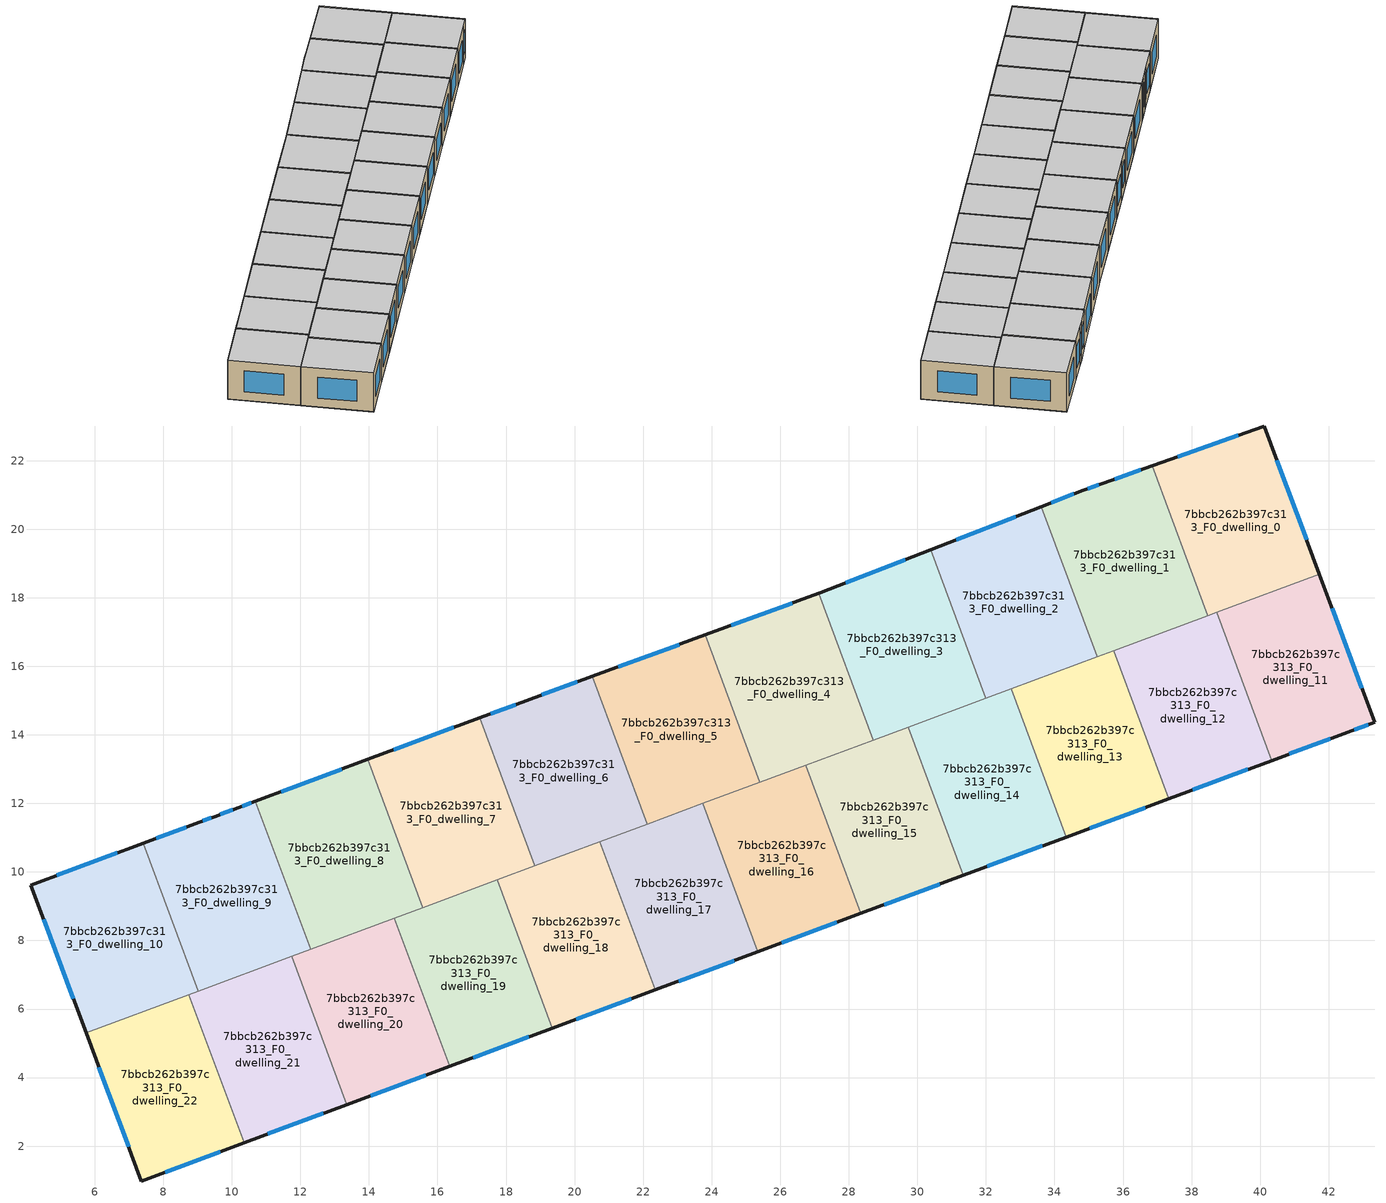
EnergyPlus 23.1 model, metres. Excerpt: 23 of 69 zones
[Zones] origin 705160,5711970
7bbcb262b397c313_F0_dwelling_0
 floor ground (EU_floor_Construction): 41.73,18.69 40.12,23.01 36.85,21.84 38.47,17.48 z0
 wall outside (EU_wall_Construction): 36.85,21.84 40.12,23.01 41.73,18.69 z0:3
 wall to 7bbcb262b397c313_F0_dwelling_1 (EU_wall_Construction): 38.47,17.48 36.85,21.84 z0:3
 wall to 7bbcb262b397c313_F0_dwelling_11 (EU_wall_Construction): 41.73,18.69 38.73,17.57 z0:3
 wall to 7bbcb262b397c313_F0_dwelling_12 (EU_wall_Construction): 38.73,17.57 38.47,17.48 z0:3
 window (EU_Window_Construction): 37.6,22.11 39.36,22.74 / 40.49,22.01 41.36,19.69 z0.69:2.31
 ceiling to 7bbcb262b397c313_F1_dwelling_0 (EU_floor_Construction): 40.12,23.01 41.73,18.69 38.47,17.48 36.85,21.84 z3
7bbcb262b397c313_F0_dwelling_1
 floor ground (EU_floor_Construction): 38.47,17.48 36.85,21.84 35.43,21.34 34.84,21.14 33.62,20.66 35.25,16.28 z0
 wall outside (EU_wall_Construction): 33.62,20.66 34.84,21.14 35.43,21.34 36.85,21.84 z0:3
 wall to 7bbcb262b397c313_F0_dwelling_2 (EU_wall_Construction): 35.25,16.28 33.62,20.66 z0:3
 wall to 7bbcb262b397c313_F0_dwelling_12 (EU_wall_Construction): 38.47,17.48 35.73,16.46 z0:3
 wall to 7bbcb262b397c313_F0_dwelling_13 (EU_wall_Construction): 35.73,16.46 35.25,16.28 z0:3
 window (EU_Window_Construction): 33.9,20.77 34.56,21.03 / 34.98,21.18 35.29,21.29 / 35.75,21.46 36.52,21.73 z0.69:2.31
 ceiling to 7bbcb262b397c313_F1_dwelling_1 (EU_floor_Construction): 36.85,21.84 38.47,17.48 35.25,16.28 33.62,20.66 34.84,21.14 35.43,21.34 z3
7bbcb262b397c313_F0_dwelling_10
 floor ground (EU_floor_Construction): 9.02,6.52 7.42,10.84 4.14,9.62 5.75,5.31 z0
 wall outside (EU_wall_Construction): 5.75,5.31 4.14,9.62 7.42,10.84 z0:3
 wall to 7bbcb262b397c313_F0_dwelling_9 (EU_wall_Construction): 7.42,10.84 9.02,6.52 z0:3
 wall to 7bbcb262b397c313_F0_dwelling_22 (EU_wall_Construction): 8.75,6.42 5.75,5.31 z0:3
 wall to 7bbcb262b397c313_F0_dwelling_21 (EU_wall_Construction): 9.02,6.52 8.75,6.42 z0:3
 window (EU_Window_Construction): 5.37,6.3 4.51,8.62 / 4.9,9.9 6.66,10.56 z0.69:2.31
 ceiling to 7bbcb262b397c313_F1_dwelling_10 (EU_floor_Construction): 7.42,10.84 9.02,6.52 5.75,5.31 4.14,9.62 z3
7bbcb262b397c313_F0_dwelling_11
 floor ground (EU_floor_Construction): 43.34,14.37 41.73,18.69 38.73,17.57 40.34,13.25 42.56,14.08 z0
 wall outside (EU_wall_Construction): 41.73,18.69 43.34,14.37 42.56,14.08 40.34,13.25 z0:3
 wall to 7bbcb262b397c313_F0_dwelling_12 (EU_wall_Construction): 40.34,13.25 38.73,17.57 z0:3
 window (EU_Window_Construction): 42.1,17.69 42.97,15.37 / 43.16,14.3 42.74,14.14 / 42.05,13.89 40.85,13.44 z0.69:2.31
 ceiling to 7bbcb262b397c313_F1_dwelling_11 (EU_floor_Construction): 41.73,18.69 43.34,14.37 42.56,14.08 40.34,13.25 38.73,17.57 z3
7bbcb262b397c313_F0_dwelling_12
 floor ground (EU_floor_Construction): 40.34,13.25 38.73,17.57 35.73,16.46 37.34,12.13 z0
 wall outside (EU_wall_Construction): 40.34,13.25 37.34,12.13 z0:3
 wall to 7bbcb262b397c313_F0_dwelling_13 (EU_wall_Construction): 37.34,12.13 35.73,16.46 z0:3
 window (EU_Window_Construction): 39.65,12.99 38.04,12.39 z0.69:2.31
 ceiling to 7bbcb262b397c313_F1_dwelling_12 (EU_floor_Construction): 38.73,17.57 40.34,13.25 37.34,12.13 35.73,16.46 z3
7bbcb262b397c313_F0_dwelling_13
 floor ground (EU_floor_Construction): 37.34,12.13 35.73,16.46 32.73,15.34 34.34,11.02 z0
 wall outside (EU_wall_Construction): 37.34,12.13 34.34,11.02 z0:3
 wall to 7bbcb262b397c313_F0_dwelling_14 (EU_wall_Construction): 34.34,11.02 32.73,15.34 z0:3
 wall to 7bbcb262b397c313_F0_dwelling_2 (EU_wall_Construction): 32.73,15.34 35.25,16.28 z0:3
 window (EU_Window_Construction): 36.65,11.88 35.04,11.28 z0.69:2.31
 ceiling to 7bbcb262b397c313_F1_dwelling_13 (EU_floor_Construction): 35.73,16.46 37.34,12.13 34.34,11.02 32.73,15.34 z3
7bbcb262b397c313_F0_dwelling_14
 floor ground (EU_floor_Construction): 34.34,11.02 32.73,15.34 29.73,14.23 31.34,9.9 z0
 wall outside (EU_wall_Construction): 34.34,11.02 31.34,9.9 z0:3
 wall to 7bbcb262b397c313_F0_dwelling_15 (EU_wall_Construction): 31.34,9.9 29.73,14.23 z0:3
 wall to 7bbcb262b397c313_F0_dwelling_3 (EU_wall_Construction): 29.73,14.23 32,15.07 z0:3
 wall to 7bbcb262b397c313_F0_dwelling_2 (EU_wall_Construction): 32,15.07 32.73,15.34 z0:3
 window (EU_Window_Construction): 33.65,10.76 32.04,10.16 z0.69:2.31
 ceiling to 7bbcb262b397c313_F1_dwelling_14 (EU_floor_Construction): 32.73,15.34 34.34,11.02 31.34,9.9 29.73,14.23 z3
7bbcb262b397c313_F0_dwelling_15
 floor ground (EU_floor_Construction): 31.34,9.9 29.73,14.23 26.74,13.11 28.34,8.79 z0
 wall outside (EU_wall_Construction): 31.34,9.9 28.34,8.79 z0:3
 wall to 7bbcb262b397c313_F0_dwelling_16 (EU_wall_Construction): 28.34,8.79 26.74,13.11 z0:3
 wall to 7bbcb262b397c313_F0_dwelling_4 (EU_wall_Construction): 26.74,13.11 28.71,13.85 z0:3
 wall to 7bbcb262b397c313_F0_dwelling_3 (EU_wall_Construction): 28.71,13.85 29.73,14.23 z0:3
 window (EU_Window_Construction): 30.65,9.65 29.04,9.05 z0.69:2.31
 ceiling to 7bbcb262b397c313_F1_dwelling_15 (EU_floor_Construction): 29.73,14.23 31.34,9.9 28.34,8.79 26.74,13.11 z3
7bbcb262b397c313_F0_dwelling_16
 floor ground (EU_floor_Construction): 28.34,8.79 26.74,13.11 23.74,12 25.35,7.67 z0
 wall outside (EU_wall_Construction): 28.34,8.79 25.35,7.67 z0:3
 wall to 7bbcb262b397c313_F0_dwelling_17 (EU_wall_Construction): 25.35,7.67 23.74,12 z0:3
 wall to 7bbcb262b397c313_F0_dwelling_5 (EU_wall_Construction): 23.74,12 25.41,12.62 z0:3
 wall to 7bbcb262b397c313_F0_dwelling_4 (EU_wall_Construction): 25.41,12.62 26.74,13.11 z0:3
 window (EU_Window_Construction): 27.65,8.53 26.04,7.93 z0.69:2.31
 ceiling to 7bbcb262b397c313_F1_dwelling_16 (EU_floor_Construction): 26.74,13.11 28.34,8.79 25.35,7.67 23.74,12 z3
7bbcb262b397c313_F0_dwelling_17
 floor ground (EU_floor_Construction): 25.35,7.67 23.74,12 20.74,10.88 22.35,6.56 z0
 wall outside (EU_wall_Construction): 25.35,7.67 22.35,6.56 z0:3
 wall to 7bbcb262b397c313_F0_dwelling_18 (EU_wall_Construction): 22.35,6.56 20.74,10.88 z0:3
 wall to 7bbcb262b397c313_F0_dwelling_6 (EU_wall_Construction): 20.74,10.88 22.12,11.4 z0:3
 wall to 7bbcb262b397c313_F0_dwelling_5 (EU_wall_Construction): 22.12,11.4 23.74,12 z0:3
 window (EU_Window_Construction): 24.65,7.41 23.04,6.82 z0.69:2.31
 ceiling to 7bbcb262b397c313_F1_dwelling_17 (EU_floor_Construction): 23.74,12 25.35,7.67 22.35,6.56 20.74,10.88 z3
7bbcb262b397c313_F0_dwelling_18
 floor ground (EU_floor_Construction): 22.35,6.56 20.74,10.88 17.74,9.77 19.35,5.44 z0
 wall outside (EU_wall_Construction): 22.35,6.56 19.35,5.44 z0:3
 wall to 7bbcb262b397c313_F0_dwelling_19 (EU_wall_Construction): 19.35,5.44 17.74,9.77 z0:3
 wall to 7bbcb262b397c313_F0_dwelling_7 (EU_wall_Construction): 17.74,9.77 18.84,10.18 z0:3
 wall to 7bbcb262b397c313_F0_dwelling_6 (EU_wall_Construction): 18.84,10.18 20.74,10.88 z0:3
 window (EU_Window_Construction): 21.65,6.3 20.04,5.7 z0.69:2.31
 ceiling to 7bbcb262b397c313_F1_dwelling_18 (EU_floor_Construction): 20.74,10.88 22.35,6.56 19.35,5.44 17.74,9.77 z3
7bbcb262b397c313_F0_dwelling_19
 floor ground (EU_floor_Construction): 19.35,5.44 17.74,9.77 14.74,8.65 16.35,4.33 z0
 wall outside (EU_wall_Construction): 19.35,5.44 16.35,4.33 z0:3
 wall to 7bbcb262b397c313_F0_dwelling_20 (EU_wall_Construction): 16.35,4.33 14.74,8.65 z0:3
 wall to 7bbcb262b397c313_F0_dwelling_8 (EU_wall_Construction): 14.74,8.65 15.57,8.96 z0:3
 wall to 7bbcb262b397c313_F0_dwelling_7 (EU_wall_Construction): 15.57,8.96 17.74,9.77 z0:3
 window (EU_Window_Construction): 18.66,5.18 17.05,4.59 z0.69:2.31
 ceiling to 7bbcb262b397c313_F1_dwelling_19 (EU_floor_Construction): 17.74,9.77 19.35,5.44 16.35,4.33 14.74,8.65 z3
7bbcb262b397c313_F0_dwelling_2
 floor ground (EU_floor_Construction): 35.25,16.28 33.62,20.66 30.39,19.4 32,15.07 z0
 wall outside (EU_wall_Construction): 30.39,19.4 33.62,20.66 z0:3
 wall to 7bbcb262b397c313_F0_dwelling_3 (EU_wall_Construction): 32,15.07 30.39,19.4 z0:3
 window (EU_Window_Construction): 31.13,19.69 32.87,20.37 z0.69:2.31
 ceiling to 7bbcb262b397c313_F1_dwelling_2 (EU_floor_Construction): 33.62,20.66 35.25,16.28 32,15.07 30.39,19.4 z3
7bbcb262b397c313_F0_dwelling_20
 floor ground (EU_floor_Construction): 16.35,4.33 14.74,8.65 11.74,7.54 13.35,3.21 z0
 wall outside (EU_wall_Construction): 16.35,4.33 13.35,3.21 z0:3
 wall to 7bbcb262b397c313_F0_dwelling_21 (EU_wall_Construction): 13.35,3.21 11.74,7.54 z0:3
 wall to 7bbcb262b397c313_F0_dwelling_9 (EU_wall_Construction): 11.74,7.54 12.3,7.74 z0:3
 wall to 7bbcb262b397c313_F0_dwelling_8 (EU_wall_Construction): 12.3,7.74 14.74,8.65 z0:3
 window (EU_Window_Construction): 15.66,4.07 14.05,3.47 z0.69:2.31
 ceiling to 7bbcb262b397c313_F1_dwelling_20 (EU_floor_Construction): 14.74,8.65 16.35,4.33 13.35,3.21 11.74,7.54 z3
7bbcb262b397c313_F0_dwelling_21
 floor ground (EU_floor_Construction): 13.35,3.21 11.74,7.54 8.75,6.42 10.36,2.1 z0
 wall outside (EU_wall_Construction): 13.35,3.21 10.36,2.1 z0:3
 wall to 7bbcb262b397c313_F0_dwelling_22 (EU_wall_Construction): 10.36,2.1 8.75,6.42 z0:3
 wall to 7bbcb262b397c313_F0_dwelling_9 (EU_wall_Construction): 9.02,6.52 11.74,7.54 z0:3
 window (EU_Window_Construction): 12.66,2.95 11.05,2.36 z0.69:2.31
 ceiling to 7bbcb262b397c313_F1_dwelling_21 (EU_floor_Construction): 11.74,7.54 13.35,3.21 10.36,2.1 8.75,6.42 z3
7bbcb262b397c313_F0_dwelling_22
 floor ground (EU_floor_Construction): 10.36,2.1 8.75,6.42 5.75,5.31 7.36,0.98 z0
 wall outside (EU_wall_Construction): 10.36,2.1 7.36,0.98 5.75,5.31 z0:3
 window (EU_Window_Construction): 9.66,1.84 8.05,1.24 / 6.99,1.98 6.12,4.31 z0.69:2.31
 ceiling to 7bbcb262b397c313_F1_dwelling_22 (EU_floor_Construction): 8.75,6.42 10.36,2.1 7.36,0.98 5.75,5.31 z3
7bbcb262b397c313_F0_dwelling_3
 floor ground (EU_floor_Construction): 32,15.07 30.39,19.4 27.17,18.14 27.12,18.12 28.71,13.85 z0
 wall outside (EU_wall_Construction): 27.12,18.12 27.17,18.14 30.39,19.4 z0:3
 wall to 7bbcb262b397c313_F0_dwelling_4 (EU_wall_Construction): 28.71,13.85 27.12,18.12 z0:3
 window (EU_Window_Construction): 27.91,18.43 29.64,19.11 z0.69:2.31
 ceiling to 7bbcb262b397c313_F1_dwelling_3 (EU_floor_Construction): 30.39,19.4 32,15.07 28.71,13.85 27.12,18.12 27.17,18.14 z3
7bbcb262b397c313_F0_dwelling_4
 floor ground (EU_floor_Construction): 28.71,13.85 27.12,18.12 23.81,16.91 25.41,12.62 z0
 wall outside (EU_wall_Construction): 23.81,16.91 27.12,18.12 z0:3
 wall to 7bbcb262b397c313_F0_dwelling_5 (EU_wall_Construction): 25.41,12.62 23.81,16.91 z0:3
 window (EU_Window_Construction): 24.58,17.19 26.35,17.84 z0.69:2.31
 ceiling to 7bbcb262b397c313_F1_dwelling_4 (EU_floor_Construction): 27.12,18.12 28.71,13.85 25.41,12.62 23.81,16.91 z3
7bbcb262b397c313_F0_dwelling_5
 floor ground (EU_floor_Construction): 25.41,12.62 23.81,16.91 20.52,15.71 22.12,11.4 z0
 wall outside (EU_wall_Construction): 20.52,15.71 23.81,16.91 z0:3
 wall to 7bbcb262b397c313_F0_dwelling_6 (EU_wall_Construction): 22.12,11.4 20.52,15.71 z0:3
 window (EU_Window_Construction): 21.28,15.99 23.05,16.63 z0.69:2.31
 ceiling to 7bbcb262b397c313_F1_dwelling_5 (EU_floor_Construction): 23.81,16.91 25.41,12.62 22.12,11.4 20.52,15.71 z3
7bbcb262b397c313_F0_dwelling_6
 floor ground (EU_floor_Construction): 22.12,11.4 20.52,15.71 18.59,15 17.24,14.5 18.84,10.18 z0
 wall outside (EU_wall_Construction): 17.24,14.5 18.59,15 20.52,15.71 z0:3
 wall to 7bbcb262b397c313_F0_dwelling_7 (EU_wall_Construction): 18.84,10.18 17.24,14.5 z0:3
 window (EU_Window_Construction): 17.55,14.61 18.28,14.88 / 19.04,15.16 20.07,15.54 z0.69:2.31
 ceiling to 7bbcb262b397c313_F1_dwelling_6 (EU_floor_Construction): 20.52,15.71 22.12,11.4 18.84,10.18 17.24,14.5 18.59,15 z3
7bbcb262b397c313_F0_dwelling_7
 floor ground (EU_floor_Construction): 18.84,10.18 17.24,14.5 13.96,13.28 15.57,8.96 z0
 wall outside (EU_wall_Construction): 13.96,13.28 17.24,14.5 z0:3
 wall to 7bbcb262b397c313_F0_dwelling_8 (EU_wall_Construction): 15.57,8.96 13.96,13.28 z0:3
 window (EU_Window_Construction): 14.72,13.56 16.48,14.22 z0.69:2.31
 ceiling to 7bbcb262b397c313_F1_dwelling_7 (EU_floor_Construction): 17.24,14.5 18.84,10.18 15.57,8.96 13.96,13.28 z3
7bbcb262b397c313_F0_dwelling_8
 floor ground (EU_floor_Construction): 15.57,8.96 13.96,13.28 10.69,12.06 12.3,7.74 z0
 wall outside (EU_wall_Construction): 10.69,12.06 13.96,13.28 z0:3
 wall to 7bbcb262b397c313_F0_dwelling_9 (EU_wall_Construction): 12.3,7.74 10.69,12.06 z0:3
 window (EU_Window_Construction): 11.45,12.35 13.21,13 z0.69:2.31
 ceiling to 7bbcb262b397c313_F1_dwelling_8 (EU_floor_Construction): 13.96,13.28 15.57,8.96 12.3,7.74 10.69,12.06 z3
7bbcb262b397c313_F0_dwelling_9
 floor ground (EU_floor_Construction): 12.3,7.74 10.69,12.06 10.19,11.88 9.5,11.62 9.05,11.45 7.42,10.84 9.02,6.52 z0
 wall outside (EU_wall_Construction): 7.42,10.84 9.05,11.45 9.5,11.62 10.19,11.88 10.69,12.06 z0:3
 window (EU_Window_Construction): 7.79,10.98 8.67,11.31 / 9.15,11.49 9.4,11.58 / 9.66,11.68 10.03,11.82 / 10.3,11.92 10.57,12.02 z0.69:2.31
 ceiling to 7bbcb262b397c313_F1_dwelling_9 (EU_floor_Construction): 10.69,12.06 12.3,7.74 9.02,6.52 7.42,10.84 9.05,11.45 9.5,11.62 10.19,11.88 z3
[Building]
EU S2 Campaign: North Axis=0; Terrain=City; Solar Distribution=FullExterior
[Site:Location]
London: Latitude=51.5; Longitude=-0.5; Time Zone=0; Elevation=25
[SizingPeriod:WeatherFileDays]
AnnualSizingPeriod: Begin Month=1; Begin Day of Month=1; End Month=12; End Day of Month=31; Day of Week for Start Day=Monday; Use Weather File Daylight Saving Period=No; Use Weather File Rain and Snow Indicators=No
[MATERIAL]
EU_InternalMass_Material: Roughness=MediumRough; Thickness=0.1; Conductivity=1; Density=1800; Specific Heat=900; Thermal Absorptance=0.9; Solar Absorptance=0.7; Visible Absorptance=0.7
[MATERIAL:NOMASS] Roughness=MediumRough; Thermal Absorptance=0.9; Solar Absorptance=0.7; Visible Absorptance=0.7
Name | Thermal Resistance
EU_wall_NoMass | 0.635353
EU_floor_NoMass | 1.96382
[WINDOWMATERIAL:SIMPLEGLAZINGSYSTEM]
EU_Window_SimpleGlazing: UFactor=2.96269; Solar Heat Gain Coefficient=0.76; Visible Transmittance=0.76
[CONSTRUCTION]
EU_wall_Construction: EU_wall_NoMass
EU_floor_Construction: EU_floor_NoMass
EU_InternalMass_Construction: EU_InternalMass_Material
EU_Window_Construction: EU_Window_SimpleGlazing
[ZONE] Type=1; Multiplier=1; Ceiling Height=autocalculate; Floor Area=autocalculate; Part of Total Floor Area=Yes
Name | Volume
7bbcb262b397c313_F0_dwelling_0 | 48.3142
7bbcb262b397c313_F0_dwelling_1 | 48.3018
7bbcb262b397c313_F0_dwelling_10; 7bbcb262b397c313_F0_dwelling_9 | 48.3127
7bbcb262b397c313_F0_dwelling_11; 7bbcb262b397c313_F0_dwelling_22 | 44.283
7bbcb262b397c313_F0_dwelling_12 | 44.28
7bbcb262b397c313_F0_dwelling_13 | 44.2881
7bbcb262b397c313_F0_dwelling_14; 7bbcb262b397c313_F0_dwelling_16; 7bbcb262b397c313_F0_dwelling_17 | 44.2844
7bbcb262b397c313_F0_dwelling_15 | 44.2764
7bbcb262b397c313_F0_dwelling_18 | 44.2866
7bbcb262b397c313_F0_dwelling_19 | 44.2859
7bbcb262b397c313_F0_dwelling_2 | 48.3157
7bbcb262b397c313_F0_dwelling_20 | 44.2808
7bbcb262b397c313_F0_dwelling_21 | 44.2815
7bbcb262b397c313_F0_dwelling_3 | 48.301
7bbcb262b397c313_F0_dwelling_4 | 48.3186
7bbcb262b397c313_F0_dwelling_5 | 48.3149
7bbcb262b397c313_F0_dwelling_6 | 48.3062
7bbcb262b397c313_F0_dwelling_7 | 48.3113
7bbcb262b397c313_F0_dwelling_8 | 48.2952
[INTERNALMASS] Construction=EU_InternalMass_Construction
Name | Zone or ZoneList | Surface Area
7bbcb262b397c313_F0_dwelling_0_EU_InternalMass | 7bbcb262b397c313_F0_dwelling_0 | 16.1046
7bbcb262b397c313_F0_dwelling_1_EU_InternalMass | 7bbcb262b397c313_F0_dwelling_1 | 16.1005
7bbcb262b397c313_F0_dwelling_2_EU_InternalMass | 7bbcb262b397c313_F0_dwelling_2 | 16.1049
7bbcb262b397c313_F0_dwelling_3_EU_InternalMass | 7bbcb262b397c313_F0_dwelling_3 | 16.1005
7bbcb262b397c313_F0_dwelling_4_EU_InternalMass | 7bbcb262b397c313_F0_dwelling_4 | 16.1065
7bbcb262b397c313_F0_dwelling_5_EU_InternalMass | 7bbcb262b397c313_F0_dwelling_5 | 16.1052
7bbcb262b397c313_F0_dwelling_6_EU_InternalMass | 7bbcb262b397c313_F0_dwelling_6 | 16.1025
7bbcb262b397c313_F0_dwelling_7_EU_InternalMass | 7bbcb262b397c313_F0_dwelling_7 | 16.1034
7bbcb262b397c313_F0_dwelling_8_EU_InternalMass | 7bbcb262b397c313_F0_dwelling_8 | 16.0984
7bbcb262b397c313_F0_dwelling_9_EU_InternalMass | 7bbcb262b397c313_F0_dwelling_9 | 16.1041
7bbcb262b397c313_F0_dwelling_10_EU_InternalMass | 7bbcb262b397c313_F0_dwelling_10 | 16.1043
7bbcb262b397c313_F0_dwelling_11_EU_InternalMass | 7bbcb262b397c313_F0_dwelling_11 | 14.7611
7bbcb262b397c313_F0_dwelling_12_EU_InternalMass | 7bbcb262b397c313_F0_dwelling_12 | 14.7599
7bbcb262b397c313_F0_dwelling_13_EU_InternalMass | 7bbcb262b397c313_F0_dwelling_13 | 14.7629
7bbcb262b397c313_F0_dwelling_14_EU_InternalMass | 7bbcb262b397c313_F0_dwelling_14 | 14.7613
7bbcb262b397c313_F0_dwelling_15_EU_InternalMass | 7bbcb262b397c313_F0_dwelling_15 | 14.759
7bbcb262b397c313_F0_dwelling_16_EU_InternalMass | 7bbcb262b397c313_F0_dwelling_16 | 14.7613
7bbcb262b397c313_F0_dwelling_17_EU_InternalMass | 7bbcb262b397c313_F0_dwelling_17 | 14.762
7bbcb262b397c313_F0_dwelling_18_EU_InternalMass | 7bbcb262b397c313_F0_dwelling_18 | 14.762
7bbcb262b397c313_F0_dwelling_19_EU_InternalMass | 7bbcb262b397c313_F0_dwelling_19 | 14.762
7bbcb262b397c313_F0_dwelling_20_EU_InternalMass | 7bbcb262b397c313_F0_dwelling_20 | 14.7614
7bbcb262b397c313_F0_dwelling_21_EU_InternalMass | 7bbcb262b397c313_F0_dwelling_21 | 14.7604
7bbcb262b397c313_F0_dwelling_22_EU_InternalMass | 7bbcb262b397c313_F0_dwelling_22 | 14.7607
[OTHEREQUIPMENT] Fuel Type=Electricity; Design Level Calculation Method=Watts/Area; Power per Zone Floor Area=1; Fraction Latent=0; Fraction Radiant=0; Fraction Lost=0; Carbon Dioxide Generation Rate=0; EndUse Subcategory=EU_Step8_InternalGains
Name | Zone or ZoneList or Space or SpaceList | Schedule
EU_Step8_InternalGain_7bbcb262b397c313_F0_dwelling_0_f000 | 7bbcb262b397c313_F0_dwelling_0 | EU_Step8_GainSchedule_7bbcb262b397c313_F0_dwelling_0_f000
EU_Step8_InternalGain_7bbcb262b397c313_F0_dwelling_1_f000 | 7bbcb262b397c313_F0_dwelling_1 | EU_Step8_GainSchedule_7bbcb262b397c313_F0_dwelling_1_f000
EU_Step8_InternalGain_7bbcb262b397c313_F0_dwelling_2_f000 | 7bbcb262b397c313_F0_dwelling_2 | EU_Step8_GainSchedule_7bbcb262b397c313_F0_dwelling_2_f000
EU_Step8_InternalGain_7bbcb262b397c313_F0_dwelling_3_f000 | 7bbcb262b397c313_F0_dwelling_3 | EU_Step8_GainSchedule_7bbcb262b397c313_F0_dwelling_3_f000
EU_Step8_InternalGain_7bbcb262b397c313_F0_dwelling_4_f000 | 7bbcb262b397c313_F0_dwelling_4 | EU_Step8_GainSchedule_7bbcb262b397c313_F0_dwelling_4_f000
EU_Step8_InternalGain_7bbcb262b397c313_F0_dwelling_5_f000 | 7bbcb262b397c313_F0_dwelling_5 | EU_Step8_GainSchedule_7bbcb262b397c313_F0_dwelling_5_f000
EU_Step8_InternalGain_7bbcb262b397c313_F0_dwelling_6_f000 | 7bbcb262b397c313_F0_dwelling_6 | EU_Step8_GainSchedule_7bbcb262b397c313_F0_dwelling_6_f000
EU_Step8_InternalGain_7bbcb262b397c313_F0_dwelling_7_f000 | 7bbcb262b397c313_F0_dwelling_7 | EU_Step8_GainSchedule_7bbcb262b397c313_F0_dwelling_7_f000
EU_Step8_InternalGain_7bbcb262b397c313_F0_dwelling_8_f000 | 7bbcb262b397c313_F0_dwelling_8 | EU_Step8_GainSchedule_7bbcb262b397c313_F0_dwelling_8_f000
EU_Step8_InternalGain_7bbcb262b397c313_F0_dwelling_9_f000 | 7bbcb262b397c313_F0_dwelling_9 | EU_Step8_GainSchedule_7bbcb262b397c313_F0_dwelling_9_f000
EU_Step8_InternalGain_7bbcb262b397c313_F0_dwelling_10_f000 | 7bbcb262b397c313_F0_dwelling_10 | EU_Step8_GainSchedule_7bbcb262b397c313_F0_dwelling_10_f000
EU_Step8_InternalGain_7bbcb262b397c313_F0_dwelling_11_f000 | 7bbcb262b397c313_F0_dwelling_11 | EU_Step8_GainSchedule_7bbcb262b397c313_F0_dwelling_11_f000
EU_Step8_InternalGain_7bbcb262b397c313_F0_dwelling_12_f000 | 7bbcb262b397c313_F0_dwelling_12 | EU_Step8_GainSchedule_7bbcb262b397c313_F0_dwelling_12_f000
EU_Step8_InternalGain_7bbcb262b397c313_F0_dwelling_13_f000 | 7bbcb262b397c313_F0_dwelling_13 | EU_Step8_GainSchedule_7bbcb262b397c313_F0_dwelling_13_f000
EU_Step8_InternalGain_7bbcb262b397c313_F0_dwelling_14_f000 | 7bbcb262b397c313_F0_dwelling_14 | EU_Step8_GainSchedule_7bbcb262b397c313_F0_dwelling_14_f000
EU_Step8_InternalGain_7bbcb262b397c313_F0_dwelling_15_f000 | 7bbcb262b397c313_F0_dwelling_15 | EU_Step8_GainSchedule_7bbcb262b397c313_F0_dwelling_15_f000
EU_Step8_InternalGain_7bbcb262b397c313_F0_dwelling_16_f000 | 7bbcb262b397c313_F0_dwelling_16 | EU_Step8_GainSchedule_7bbcb262b397c313_F0_dwelling_16_f000
EU_Step8_InternalGain_7bbcb262b397c313_F0_dwelling_17_f000 | 7bbcb262b397c313_F0_dwelling_17 | EU_Step8_GainSchedule_7bbcb262b397c313_F0_dwelling_17_f000
EU_Step8_InternalGain_7bbcb262b397c313_F0_dwelling_18_f000 | 7bbcb262b397c313_F0_dwelling_18 | EU_Step8_GainSchedule_7bbcb262b397c313_F0_dwelling_18_f000
EU_Step8_InternalGain_7bbcb262b397c313_F0_dwelling_19_f000 | 7bbcb262b397c313_F0_dwelling_19 | EU_Step8_GainSchedule_7bbcb262b397c313_F0_dwelling_19_f000
EU_Step8_InternalGain_7bbcb262b397c313_F0_dwelling_20_f000 | 7bbcb262b397c313_F0_dwelling_20 | EU_Step8_GainSchedule_7bbcb262b397c313_F0_dwelling_20_f000
EU_Step8_InternalGain_7bbcb262b397c313_F0_dwelling_21_f000 | 7bbcb262b397c313_F0_dwelling_21 | EU_Step8_GainSchedule_7bbcb262b397c313_F0_dwelling_21_f000
EU_Step8_InternalGain_7bbcb262b397c313_F0_dwelling_22_f000 | 7bbcb262b397c313_F0_dwelling_22 | EU_Step8_GainSchedule_7bbcb262b397c313_F0_dwelling_22_f000
[ZONEVENTILATION:DESIGNFLOWRATE] Schedule=EU_AlwaysOn; Design Flow Rate Calculation Method=AirChanges/Hour; Air Changes per Hour=0.555504; Ventilation Type=Natural; Fan Pressure Rise=0; Fan Total Efficiency=1; Constant Term Coefficient=1; Temperature Term Coefficient=0; Velocity Term Coefficient=0; Velocity Squared Term Coefficient=0; Minimum Indoor Temperature=-100; Maximum Indoor Temperature=100; Delta Temperature=-100; Minimum Outdoor Temperature=-100; Maximum Outdoor Temperature=100; Maximum Wind Speed=40
Name | Zone or ZoneList or Space or SpaceList
EU_ConstantAir_7bbcb262b397c313_F0_dwelling_0 | 7bbcb262b397c313_F0_dwelling_0
EU_ConstantAir_7bbcb262b397c313_F0_dwelling_1 | 7bbcb262b397c313_F0_dwelling_1
EU_ConstantAir_7bbcb262b397c313_F0_dwelling_2 | 7bbcb262b397c313_F0_dwelling_2
EU_ConstantAir_7bbcb262b397c313_F0_dwelling_3 | 7bbcb262b397c313_F0_dwelling_3
EU_ConstantAir_7bbcb262b397c313_F0_dwelling_4 | 7bbcb262b397c313_F0_dwelling_4
EU_ConstantAir_7bbcb262b397c313_F0_dwelling_5 | 7bbcb262b397c313_F0_dwelling_5
EU_ConstantAir_7bbcb262b397c313_F0_dwelling_6 | 7bbcb262b397c313_F0_dwelling_6
EU_ConstantAir_7bbcb262b397c313_F0_dwelling_7 | 7bbcb262b397c313_F0_dwelling_7
EU_ConstantAir_7bbcb262b397c313_F0_dwelling_8 | 7bbcb262b397c313_F0_dwelling_8
EU_ConstantAir_7bbcb262b397c313_F0_dwelling_9 | 7bbcb262b397c313_F0_dwelling_9
EU_ConstantAir_7bbcb262b397c313_F0_dwelling_10 | 7bbcb262b397c313_F0_dwelling_10
EU_ConstantAir_7bbcb262b397c313_F0_dwelling_11 | 7bbcb262b397c313_F0_dwelling_11
EU_ConstantAir_7bbcb262b397c313_F0_dwelling_12 | 7bbcb262b397c313_F0_dwelling_12
EU_ConstantAir_7bbcb262b397c313_F0_dwelling_13 | 7bbcb262b397c313_F0_dwelling_13
EU_ConstantAir_7bbcb262b397c313_F0_dwelling_14 | 7bbcb262b397c313_F0_dwelling_14
EU_ConstantAir_7bbcb262b397c313_F0_dwelling_15 | 7bbcb262b397c313_F0_dwelling_15
EU_ConstantAir_7bbcb262b397c313_F0_dwelling_16 | 7bbcb262b397c313_F0_dwelling_16
EU_ConstantAir_7bbcb262b397c313_F0_dwelling_17 | 7bbcb262b397c313_F0_dwelling_17
EU_ConstantAir_7bbcb262b397c313_F0_dwelling_18 | 7bbcb262b397c313_F0_dwelling_18
EU_ConstantAir_7bbcb262b397c313_F0_dwelling_19 | 7bbcb262b397c313_F0_dwelling_19
EU_ConstantAir_7bbcb262b397c313_F0_dwelling_20 | 7bbcb262b397c313_F0_dwelling_20
EU_ConstantAir_7bbcb262b397c313_F0_dwelling_21 | 7bbcb262b397c313_F0_dwelling_21
EU_ConstantAir_7bbcb262b397c313_F0_dwelling_22 | 7bbcb262b397c313_F0_dwelling_22
[HVACTEMPLATE:THERMOSTAT] Constant Heating Setpoint=20; Constant Cooling Setpoint=50
EU_HeatOnly_7bbcb262b397c313_F0_dwelling_0; EU_HeatOnly_7bbcb262b397c313_F0_dwelling_1; EU_HeatOnly_7bbcb262b397c313_F0_dwelling_2; EU_HeatOnly_7bbcb262b397c313_F0_dwelling_3; EU_HeatOnly_7bbcb262b397c313_F0_dwelling_4; EU_HeatOnly_7bbcb262b397c313_F0_dwelling_5; EU_HeatOnly_7bbcb262b397c313_F0_dwelling_6; EU_HeatOnly_7bbcb262b397c313_F0_dwelling_7; EU_HeatOnly_7bbcb262b397c313_F0_dwelling_8; EU_HeatOnly_7bbcb262b397c313_F0_dwelling_9; EU_HeatOnly_7bbcb262b397c313_F0_dwelling_10; EU_HeatOnly_7bbcb262b397c313_F0_dwelling_11; EU_HeatOnly_7bbcb262b397c313_F0_dwelling_12; EU_HeatOnly_7bbcb262b397c313_F0_dwelling_13; EU_HeatOnly_7bbcb262b397c313_F0_dwelling_14; EU_HeatOnly_7bbcb262b397c313_F0_dwelling_15; EU_HeatOnly_7bbcb262b397c313_F0_dwelling_16; EU_HeatOnly_7bbcb262b397c313_F0_dwelling_17; EU_HeatOnly_7bbcb262b397c313_F0_dwelling_18; EU_HeatOnly_7bbcb262b397c313_F0_dwelling_19; EU_HeatOnly_7bbcb262b397c313_F0_dwelling_20; EU_HeatOnly_7bbcb262b397c313_F0_dwelling_21; EU_HeatOnly_7bbcb262b397c313_F0_dwelling_22; EU_HeatOnly_7bbcb262b397c313_F1_dwelling_0; EU_HeatOnly_7bbcb262b397c313_F1_dwelling_1; EU_HeatOnly_7bbcb262b397c313_F1_dwelling_2; EU_HeatOnly_7bbcb262b397c313_F1_dwelling_3; EU_HeatOnly_7bbcb262b397c313_F1_dwelling_4; EU_HeatOnly_7bbcb262b397c313_F1_dwelling_5; EU_HeatOnly_7bbcb262b397c313_F1_dwelling_6; EU_HeatOnly_7bbcb262b397c313_F1_dwelling_7; EU_HeatOnly_7bbcb262b397c313_F1_dwelling_8; EU_HeatOnly_7bbcb262b397c313_F1_dwelling_9; EU_HeatOnly_7bbcb262b397c313_F1_dwelling_10; EU_HeatOnly_7bbcb262b397c313_F1_dwelling_11; EU_HeatOnly_7bbcb262b397c313_F1_dwelling_12; EU_HeatOnly_7bbcb262b397c313_F1_dwelling_13; EU_HeatOnly_7bbcb262b397c313_F1_dwelling_14; EU_HeatOnly_7bbcb262b397c313_F1_dwelling_15; EU_HeatOnly_7bbcb262b397c313_F1_dwelling_16; EU_HeatOnly_7bbcb262b397c313_F1_dwelling_17; EU_HeatOnly_7bbcb262b397c313_F1_dwelling_18; EU_HeatOnly_7bbcb262b397c313_F1_dwelling_19; EU_HeatOnly_7bbcb262b397c313_F1_dwelling_20; EU_HeatOnly_7bbcb262b397c313_F1_dwelling_21; EU_HeatOnly_7bbcb262b397c313_F1_dwelling_22; EU_HeatOnly_7bbcb262b397c313_F2_dwelling_0; EU_HeatOnly_7bbcb262b397c313_F2_dwelling_1; EU_HeatOnly_7bbcb262b397c313_F2_dwelling_2; EU_HeatOnly_7bbcb262b397c313_F2_dwelling_3; EU_HeatOnly_7bbcb262b397c313_F2_dwelling_4; EU_HeatOnly_7bbcb262b397c313_F2_dwelling_5; EU_HeatOnly_7bbcb262b397c313_F2_dwelling_6; EU_HeatOnly_7bbcb262b397c313_F2_dwelling_7; EU_HeatOnly_7bbcb262b397c313_F2_dwelling_8; EU_HeatOnly_7bbcb262b397c313_F2_dwelling_9; EU_HeatOnly_7bbcb262b397c313_F2_dwelling_10; EU_HeatOnly_7bbcb262b397c313_F2_dwelling_11; EU_HeatOnly_7bbcb262b397c313_F2_dwelling_12; EU_HeatOnly_7bbcb262b397c313_F2_dwelling_13; EU_HeatOnly_7bbcb262b397c313_F2_dwelling_14; EU_HeatOnly_7bbcb262b397c313_F2_dwelling_15; EU_HeatOnly_7bbcb262b397c313_F2_dwelling_16; EU_HeatOnly_7bbcb262b397c313_F2_dwelling_17; EU_HeatOnly_7bbcb262b397c313_F2_dwelling_18; EU_HeatOnly_7bbcb262b397c313_F2_dwelling_19; EU_HeatOnly_7bbcb262b397c313_F2_dwelling_20; EU_HeatOnly_7bbcb262b397c313_F2_dwelling_21; EU_HeatOnly_7bbcb262b397c313_F2_dwelling_22
[HVACTEMPLATE:ZONE:IDEALLOADSAIRSYSTEM] System Availability Schedule=EU_AlwaysOn; Maximum Heating Supply Air Temperature=50; Minimum Cooling Supply Air Temperature=13; Maximum Heating Supply Air Humidity Ratio=0.0156; Minimum Cooling Supply Air Humidity Ratio=0.0077; Heating Limit=NoLimit; Cooling Limit=NoLimit; Heating Availability Schedule=EU_AlwaysOn; Cooling Availability Schedule=EU_CoolingOff; Dehumidification Control Type=ConstantSensibleHeatRatio; Cooling Sensible Heat Ratio=0.7; Dehumidification Setpoint=60; Humidification Control Type=None; Humidification Setpoint=30; Outdoor Air Method=None; Outdoor Air Flow Rate per Person=0.00944; Outdoor Air Flow Rate per Zone Floor Area=0; Outdoor Air Flow Rate per Zone=0; Demand Controlled Ventilation Type=None; Outdoor Air Economizer Type=NoEconomizer; Heat Recovery Type=None; Sensible Heat Recovery Effectiveness=0.7; Latent Heat Recovery Effectiveness=0.65
Name | Template Thermostat
7bbcb262b397c313_F0_dwelling_0 | EU_HeatOnly_7bbcb262b397c313_F0_dwelling_0
7bbcb262b397c313_F0_dwelling_1 | EU_HeatOnly_7bbcb262b397c313_F0_dwelling_1
7bbcb262b397c313_F0_dwelling_2 | EU_HeatOnly_7bbcb262b397c313_F0_dwelling_2
7bbcb262b397c313_F0_dwelling_3 | EU_HeatOnly_7bbcb262b397c313_F0_dwelling_3
7bbcb262b397c313_F0_dwelling_4 | EU_HeatOnly_7bbcb262b397c313_F0_dwelling_4
7bbcb262b397c313_F0_dwelling_5 | EU_HeatOnly_7bbcb262b397c313_F0_dwelling_5
7bbcb262b397c313_F0_dwelling_6 | EU_HeatOnly_7bbcb262b397c313_F0_dwelling_6
7bbcb262b397c313_F0_dwelling_7 | EU_HeatOnly_7bbcb262b397c313_F0_dwelling_7
7bbcb262b397c313_F0_dwelling_8 | EU_HeatOnly_7bbcb262b397c313_F0_dwelling_8
7bbcb262b397c313_F0_dwelling_9 | EU_HeatOnly_7bbcb262b397c313_F0_dwelling_9
7bbcb262b397c313_F0_dwelling_10 | EU_HeatOnly_7bbcb262b397c313_F0_dwelling_10
7bbcb262b397c313_F0_dwelling_11 | EU_HeatOnly_7bbcb262b397c313_F0_dwelling_11
7bbcb262b397c313_F0_dwelling_12 | EU_HeatOnly_7bbcb262b397c313_F0_dwelling_12
7bbcb262b397c313_F0_dwelling_13 | EU_HeatOnly_7bbcb262b397c313_F0_dwelling_13
7bbcb262b397c313_F0_dwelling_14 | EU_HeatOnly_7bbcb262b397c313_F0_dwelling_14
7bbcb262b397c313_F0_dwelling_15 | EU_HeatOnly_7bbcb262b397c313_F0_dwelling_15
7bbcb262b397c313_F0_dwelling_16 | EU_HeatOnly_7bbcb262b397c313_F0_dwelling_16
7bbcb262b397c313_F0_dwelling_17 | EU_HeatOnly_7bbcb262b397c313_F0_dwelling_17
7bbcb262b397c313_F0_dwelling_18 | EU_HeatOnly_7bbcb262b397c313_F0_dwelling_18
7bbcb262b397c313_F0_dwelling_19 | EU_HeatOnly_7bbcb262b397c313_F0_dwelling_19
7bbcb262b397c313_F0_dwelling_20 | EU_HeatOnly_7bbcb262b397c313_F0_dwelling_20
7bbcb262b397c313_F0_dwelling_21 | EU_HeatOnly_7bbcb262b397c313_F0_dwelling_21
7bbcb262b397c313_F0_dwelling_22 | EU_HeatOnly_7bbcb262b397c313_F0_dwelling_22
[SIZING:ZONE] Zone Cooling Design Supply Air Temperature Input Method=SupplyAirTemperature; Zone Cooling Design Supply Air Temperature=13; Zone Heating Design Supply Air Temperature Input Method=SupplyAirTemperature; Zone Heating Design Supply Air Temperature=50; Zone Cooling Design Supply Air Humidity Ratio=0.008; Zone Heating Design Supply Air Humidity Ratio=0.008; Cooling Design Air Flow Method=DesignDay; Cooling Design Air Flow Rate=0; Cooling Minimum Air Flow per Zone Floor Area=0.000762; Cooling Minimum Air Flow=0; Cooling Minimum Air Flow Fraction=0.2; Heating Design Air Flow Method=DesignDay; Heating Design Air Flow Rate=0; Heating Maximum Air Flow per Zone Floor Area=0.002032; Heating Maximum Air Flow=0.141576; Heating Maximum Air Flow Fraction=0.3; Account for Dedicated Outdoor Air System=No; Dedicated Outdoor Air System Control Strategy=NeutralSupplyAir; Dedicated Outdoor Air Low Setpoint Temperature for Design=autosize; Dedicated Outdoor Air High Setpoint Temperature for Design=autosize; Zone Load Sizing Method=Sensible Load Only No Latent Load; Zone Latent Cooling Design Supply Air Humidity Ratio Input Method=HumidityRatioDifference; Zone Cooling Design Supply Air Humidity Ratio Difference=0.005; Zone Latent Heating Design Supply Air Humidity Ratio Input Method=HumidityRatioDifference; Zone Humidification Design Supply Air Humidity Ratio Difference=0.005
7bbcb262b397c313_F0_dwelling_0; 7bbcb262b397c313_F0_dwelling_1; 7bbcb262b397c313_F0_dwelling_2; 7bbcb262b397c313_F0_dwelling_3; 7bbcb262b397c313_F0_dwelling_4; 7bbcb262b397c313_F0_dwelling_5; 7bbcb262b397c313_F0_dwelling_6; 7bbcb262b397c313_F0_dwelling_7; 7bbcb262b397c313_F0_dwelling_8; 7bbcb262b397c313_F0_dwelling_9; 7bbcb262b397c313_F0_dwelling_10; 7bbcb262b397c313_F0_dwelling_11; 7bbcb262b397c313_F0_dwelling_12; 7bbcb262b397c313_F0_dwelling_13; 7bbcb262b397c313_F0_dwelling_14; 7bbcb262b397c313_F0_dwelling_15; 7bbcb262b397c313_F0_dwelling_16; 7bbcb262b397c313_F0_dwelling_17; 7bbcb262b397c313_F0_dwelling_18; 7bbcb262b397c313_F0_dwelling_19; 7bbcb262b397c313_F0_dwelling_20; 7bbcb262b397c313_F0_dwelling_21; 7bbcb262b397c313_F0_dwelling_22
[SCHEDULE:CONSTANT]
Name | Hourly Value
EU_AlwaysOn | 1
EU_CoolingOff | 0
[SCHEDULE:FILE] Column Number=1; Rows to Skip at Top=0; Number of Hours of Data=8760; Column Separator=Comma; Interpolate to Timestep=No; Minutes per Item=60; Adjust Schedule for Daylight Savings=Yes
Name | File
EU_Step8_GainSchedule_7bbcb262b397c313_F0_dwelling_0_f000 | ../../schedules/7bbcb262b397c313/7bbcb262b397c313_F0_dwelling_0_f000_gain.csv
EU_Step8_GainSchedule_7bbcb262b397c313_F0_dwelling_1_f000 | ../../schedules/7bbcb262b397c313/7bbcb262b397c313_F0_dwelling_1_f000_gain.csv
EU_Step8_GainSchedule_7bbcb262b397c313_F0_dwelling_2_f000 | ../../schedules/7bbcb262b397c313/7bbcb262b397c313_F0_dwelling_2_f000_gain.csv
EU_Step8_GainSchedule_7bbcb262b397c313_F0_dwelling_3_f000 | ../../schedules/7bbcb262b397c313/7bbcb262b397c313_F0_dwelling_3_f000_gain.csv
EU_Step8_GainSchedule_7bbcb262b397c313_F0_dwelling_4_f000 | ../../schedules/7bbcb262b397c313/7bbcb262b397c313_F0_dwelling_4_f000_gain.csv
EU_Step8_GainSchedule_7bbcb262b397c313_F0_dwelling_5_f000 | ../../schedules/7bbcb262b397c313/7bbcb262b397c313_F0_dwelling_5_f000_gain.csv
EU_Step8_GainSchedule_7bbcb262b397c313_F0_dwelling_6_f000 | ../../schedules/7bbcb262b397c313/7bbcb262b397c313_F0_dwelling_6_f000_gain.csv
EU_Step8_GainSchedule_7bbcb262b397c313_F0_dwelling_7_f000 | ../../schedules/7bbcb262b397c313/7bbcb262b397c313_F0_dwelling_7_f000_gain.csv
EU_Step8_GainSchedule_7bbcb262b397c313_F0_dwelling_8_f000 | ../../schedules/7bbcb262b397c313/7bbcb262b397c313_F0_dwelling_8_f000_gain.csv
EU_Step8_GainSchedule_7bbcb262b397c313_F0_dwelling_9_f000 | ../../schedules/7bbcb262b397c313/7bbcb262b397c313_F0_dwelling_9_f000_gain.csv
EU_Step8_GainSchedule_7bbcb262b397c313_F0_dwelling_10_f000 | ../../schedules/7bbcb262b397c313/7bbcb262b397c313_F0_dwelling_10_f000_gain.csv
EU_Step8_GainSchedule_7bbcb262b397c313_F0_dwelling_11_f000 | ../../schedules/7bbcb262b397c313/7bbcb262b397c313_F0_dwelling_11_f000_gain.csv
EU_Step8_GainSchedule_7bbcb262b397c313_F0_dwelling_12_f000 | ../../schedules/7bbcb262b397c313/7bbcb262b397c313_F0_dwelling_12_f000_gain.csv
EU_Step8_GainSchedule_7bbcb262b397c313_F0_dwelling_13_f000 | ../../schedules/7bbcb262b397c313/7bbcb262b397c313_F0_dwelling_13_f000_gain.csv
EU_Step8_GainSchedule_7bbcb262b397c313_F0_dwelling_14_f000 | ../../schedules/7bbcb262b397c313/7bbcb262b397c313_F0_dwelling_14_f000_gain.csv
EU_Step8_GainSchedule_7bbcb262b397c313_F0_dwelling_15_f000 | ../../schedules/7bbcb262b397c313/7bbcb262b397c313_F0_dwelling_15_f000_gain.csv
EU_Step8_GainSchedule_7bbcb262b397c313_F0_dwelling_16_f000 | ../../schedules/7bbcb262b397c313/7bbcb262b397c313_F0_dwelling_16_f000_gain.csv
EU_Step8_GainSchedule_7bbcb262b397c313_F0_dwelling_17_f000 | ../../schedules/7bbcb262b397c313/7bbcb262b397c313_F0_dwelling_17_f000_gain.csv
EU_Step8_GainSchedule_7bbcb262b397c313_F0_dwelling_18_f000 | ../../schedules/7bbcb262b397c313/7bbcb262b397c313_F0_dwelling_18_f000_gain.csv
EU_Step8_GainSchedule_7bbcb262b397c313_F0_dwelling_19_f000 | ../../schedules/7bbcb262b397c313/7bbcb262b397c313_F0_dwelling_19_f000_gain.csv
EU_Step8_GainSchedule_7bbcb262b397c313_F0_dwelling_20_f000 | ../../schedules/7bbcb262b397c313/7bbcb262b397c313_F0_dwelling_20_f000_gain.csv
EU_Step8_GainSchedule_7bbcb262b397c313_F0_dwelling_21_f000 | ../../schedules/7bbcb262b397c313/7bbcb262b397c313_F0_dwelling_21_f000_gain.csv
EU_Step8_GainSchedule_7bbcb262b397c313_F0_dwelling_22_f000 | ../../schedules/7bbcb262b397c313/7bbcb262b397c313_F0_dwelling_22_f000_gain.csv
